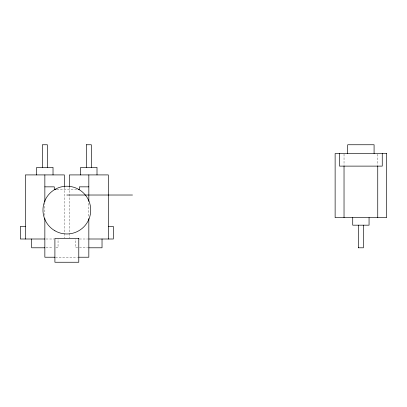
<?xml version="1.0" encoding="UTF-8"?>
<svg xmlns="http://www.w3.org/2000/svg" width="407" height="407" viewBox="0 0 407 407"><rect width="100%" height="100%" fill="white"/><g stroke="black" fill="none" stroke-linecap="round" stroke-linejoin="round"><path stroke-width="0.31" stroke-dasharray="2.04 1.53" d="M56.792 189.362L76.898 189.362M46.042 239.001L53.872 239.001M79.507 239.001L87.647 239.001M46.042 247.797L53.169 247.797M55.896 247.797L58.048 247.797L58.048 239.001M77.793 247.797L75.641 247.797L75.641 239.001M79.507 247.797L87.647 247.797M55.535 257.219L77.523 257.219M377.747 154.187L377.747 165.608M344.032 154.121L344.032 165.568M88.833 203.332L88.833 216.682M69.358 186.971L69.358 237.856M64.331 186.971L64.331 237.856M44.851 202.701L44.851 217.282"/><path stroke-width="0.61" d="M86.33 144.755L91.336 144.755L91.346 167.374M44.851 186.849L54.279 186.849L54.279 189.362L56.161 189.362M88.833 186.849L79.411 186.849L79.411 189.362L78.154 189.362M66.845 195.019L132.504 195.019M25.376 226.434L20.35 226.434L20.35 239.001L44.851 239.001M108.313 226.434L113.339 226.434L113.339 239.001L88.833 239.001M44.851 247.797L31.66 247.797L31.66 239.001M88.833 247.797L102.03 247.797L102.03 239.001M358.389 247.797L363.395 247.797L363.405 225.178M54.904 257.219L44.851 257.219L44.851 218.549M78.78 257.219L88.833 257.219L88.833 218.549M382.254 153.551L382.254 166.117L339.53 166.117L339.53 153.551M377.747 166.117L377.747 217.638M374.084 153.551L374.084 144.755L347.695 144.755L347.695 153.551M369.057 217.638L369.057 225.178L352.721 225.178L352.721 217.638M358.379 225.178L358.379 247.797M344.032 166.117L344.032 217.638M108.313 239.001L108.313 174.913L69.358 174.913L69.358 186.355M97.003 174.913L97.003 167.374L80.667 167.374L80.667 174.913M88.833 174.913L88.833 201.429M86.32 144.755L86.32 167.374M64.331 186.355L64.331 174.913L25.376 174.913L25.376 239.001M53.022 174.913L53.022 167.374L36.686 167.374L36.686 174.913M47.365 167.374L47.365 144.755L42.348 144.755L42.338 167.374M44.851 174.913L44.851 201.806M386.65 153.551L335.129 153.551L335.129 217.638L386.65 217.638L386.65 153.551M78.78 238.37L54.904 238.37L54.904 262.245L78.78 262.245L78.78 238.37M54.904 230.774A23.876 23.876 0 0 0 90.72 210.098A23.876 23.876 0 0 0 54.904 189.423A23.876 23.876 0 0 0 54.904 230.774"/></g></svg>
